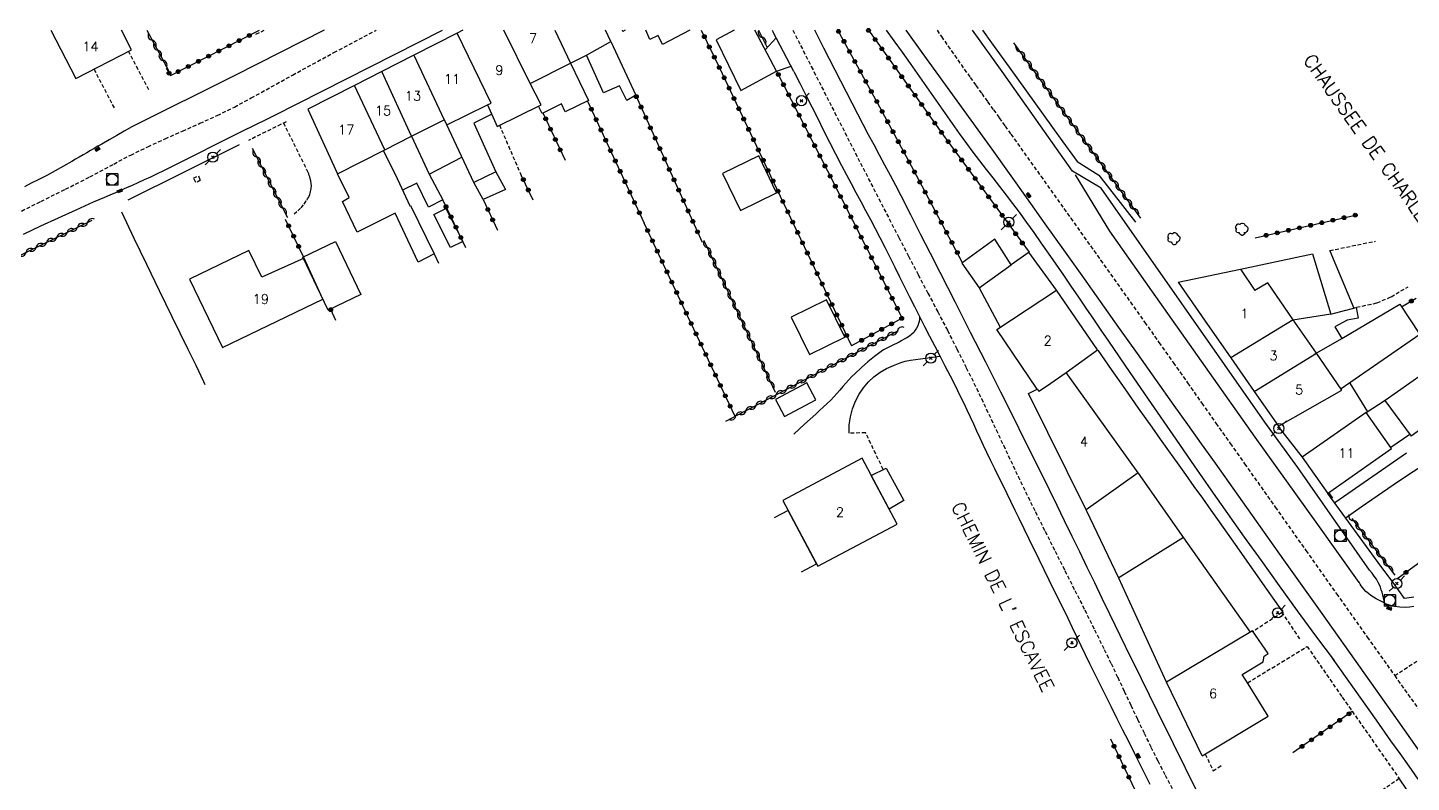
# Model space of a CAD drawing. Header units: millimetres. Extents: x 147000 to 148000, y 141000 to 142001.
# Drawn here: x 147255.3 to 147437.1, y 141901.1 to 142000.3 of the extents above; entities that cross this region are included whole.
import ezdxf
from ezdxf.enums import TextEntityAlignment as Align

# ---------------------------------------------------------------- set-up
doc = ezdxf.new("R2010")
doc.units = ezdxf.units.MM
doc.linetypes.add('DASHED', pattern=[0.75, 0.5, -0.25])
doc.layers.get('0').update_dxf_attribs({"linetype": 'CONTINUOUS'})
for name, color, linetype in [('W0001', 6, 'DASHED'), ('W0004', 5, 'CONTINUOUS'), ('W0008', 7, 'CONTINUOUS'), ('W0014', 7, 'CONTINUOUS'), ('W0017', 7, 'CONTINUOUS'), ('W0051', 7, 'CONTINUOUS'), ('W0101', 7, 'CONTINUOUS'), ('W0104', 1, 'CONTINUOUS'), ('W0112', 1, 'DASHED'), ('W0300', 7, 'CONTINUOUS'), ('W0310', 3, 'CONTINUOUS'), ('W0322', 7, 'CONTINUOUS'), ('W0323', 7, 'CONTINUOUS'), ('W0401', 7, 'CONTINUOUS'), ('W0420', 7, 'CONTINUOUS'), ('W0473', 7, 'CONTINUOUS'), ('W0989', 7, 'CONTINUOUS'), ('W0991', 7, 'CONTINUOUS'), ('W1102', 7, 'CONTINUOUS')]:
    doc.layers.add(name, color=color, linetype=linetype)
doc.styles.get("Standard").update_dxf_attribs({"font": 'romans.shx', "width": 0.85})

# ---------------------------------------------------------------- blocks, each defined once
blk = doc.blocks.new('T473')
for p, q in [((-0.166667, 0.166667), (0.166667, -0.166667)), ((-0.166667, -0.166667), (0.166667, 0.166667)), ((0.500001, 0.500001), (1.000002, 1.000002)), ((-1.000002, -1.000002), (-0.500001, -0.500001))]:
    blk.add_line(p, q)
blk.add_ellipse((0, 0), major_axis=(0.471405, 0.471405), ratio=1, start_param=5.4977871438, end_param=11.780972451)
blk = doc.blocks.new('T401')
for p, q in [((-0.3, 0.3), (0, 0.3)), ((-0.3, -0.25), (-0.3, 0.3)), ((-0.3, 0.15), (0, 0.15)), ((-0.3, 0), (0, 0)), ((0, 0.3), (0, -0.25)), ((-0.3, -0.15), (0, -0.15)), ((-0.3, -0.25), (-0.3, -0.3)), ((-0.3, -0.3), (0, -0.3)), ((0, -0.3), (0, -0.25))]:
    blk.add_line(p, q)
blk = doc.blocks.new('T300')
for p, q in [((-0.8, 0.51), (-0.86, 0.34)), ((-0.86, 0.34), (-0.86, 0.17)), ((-0.86, 0.17), (-0.74, 0.06)), ((-0.69, 0.63), (-0.8, 0.51)), ((-0.8, -0.06), (-0.74, 0.06)), ((-0.74, 0.06), (-0.69, 0.11)), ((-0.57, 0.69), (-0.69, 0.63)), ((-0.46, 0.69), (-0.57, 0.69)), ((-0.29, 0.63), (-0.46, 0.69)), ((-0.29, 0.63), (-0.17, 0.74)), ((-0.23, 0.57), (-0.29, 0.63)), ((-0.17, 0.74), (-0.06, 0.8)), ((-0.06, 0.8), (0.06, 0.8)), ((0.06, 0.8), (0.23, 0.74)), ((0.23, 0.74), (0.34, 0.63)), ((0.34, 0.63), (0.4, 0.51)), ((0.46, 0.46), (0.34, 0.46)), ((0.4, 0.51), (0.4, 0.46)), ((0.57, 0.4), (0.46, 0.46)), ((0.57, 0.4), (0.69, 0.29)), ((0.69, 0.29), (0.74, 0.17)), ((0.74, 0.06), (0.69, -0.17)), ((0.74, 0.17), (0.74, 0.06)), ((-0.8, -0.17), (-0.8, -0.06)), ((-0.8, -0.23), (-0.8, -0.17)), ((-0.74, -0.34), (-0.8, -0.23)), ((-0.69, -0.4), (-0.74, -0.34)), ((-0.51, -0.46), (-0.69, -0.4)), ((-0.4, -0.46), (-0.51, -0.46)), ((-0.4, -0.46), (-0.34, -0.46)), ((-0.34, -0.46), (-0.34, -0.4)), ((-0.34, -0.51), (-0.34, -0.46)), ((-0.29, -0.63), (-0.34, -0.51)), ((-0.17, -0.74), (-0.29, -0.63)), ((-0.06, -0.8), (-0.17, -0.74)), ((0.06, -0.8), (-0.06, -0.8)), ((0.17, -0.74), (0.06, -0.8)), ((0.23, -0.69), (0.17, -0.74)), ((0.29, -0.46), (0.23, -0.46)), ((0.29, -0.63), (0.23, -0.69)), ((0.46, -0.4), (0.29, -0.46)), ((0.34, -0.51), (0.29, -0.63)), ((0.34, -0.51), (0.34, -0.46)), ((0.57, -0.34), (0.46, -0.4)), ((0.63, -0.29), (0.57, -0.34)), ((0.69, -0.17), (0.63, -0.29))]:
    blk.add_line(p, q)
blk = doc.blocks.new('T420')
for p, q in [((0.75, 0.75), (-0.75, 0.75)), ((-0.75, 0.75), (-0.75, -0.75)), ((0.75, 0.75), (0.75, -0.75)), ((0.75, -0.75), (-0.75, -0.75))]:
    blk.add_line(p, q)
blk.add_ellipse((0, 0), major_axis=(-0.53, 0.53), ratio=1, start_param=3.926991, end_param=10.210176)
blk = doc.blocks.new('t310o')
at = {"color": 0, "linetype": 'Continuous'}
for centre, start, end in [((-0.5, 0.38), 216.8699, 323.1304), ((0.5, -0.37), 36.8699, 143.1303)]:
    blk.add_arc(centre, 0.625, start, end, dxfattribs=at)
blk = doc.blocks.new('t323o')
at = {"color": 0, "linetype": 'Continuous'}
for radius in [0.25, 0.15]:
    blk.add_circle((0, 0), radius, dxfattribs=at)
blk = doc.blocks.new('t322o')
at = {"color": 0, "linetype": 'Continuous'}
for radius in [0.25, 0.15]:
    blk.add_circle((0, 0), radius, dxfattribs=at)

msp = doc.modelspace()

# ---------------------------------------------------------------- linework, layer by layer
at = {"layer": 'W0001'}
for points in [[(147253.8, 141975.91), (147257.01, 141977.51), (147260.23, 141979.1), (147263.44, 141980.72), (147266.6, 141982.42), (147268.81, 141983.6), (147271.06, 141984.7), (147273.34, 141985.74), (147275.62, 141986.75), (147277.91, 141987.77), (147280.19, 141988.81), (147282.44, 141989.91), (147284.64, 141991.1), (147290.07, 141994.11), (147295.52, 141997.07), (147301.01, 141999.97), (147301.06, 142000)], [(147355.82, 142000), (147358.24, 141995.23), (147361.64, 141988.55), (147365.05, 141981.87), (147368.48, 141975.2), (147369.74, 141972.76), (147371.01, 141970.32), (147372.29, 141967.88), (147373.57, 141965.44), (147374.85, 141963), (147376.12, 141960.56), (147377.37, 141958.11), (147378.61, 141955.65), (147379.61, 141953.62), (147380.59, 141951.58), (147381.56, 141949.54), (147382.52, 141947.5), (147383.48, 141945.45), (147384.45, 141943.41), (147385.42, 141941.36), (147386.4, 141939.33), (147387.68, 141936.73), (147388.97, 141934.14), (147390.27, 141931.55), (147391.57, 141928.97), (147392.87, 141926.38), (147394.17, 141923.8), (147395.46, 141921.2), (147396.74, 141918.61), (147397.63, 141916.78), (147398.5, 141914.95), (147399.37, 141913.11), (147400.23, 141911.27), (147401.1, 141909.44), (147401.98, 141907.6), (147402.87, 141905.78), (147403.77, 141903.96), (147404.73, 141902.1), (147405.7, 141900.24)], [(147374.76, 142000), (147375.34, 141999.17), (147378.35, 141994.87), (147379.12, 141993.81), (147379.88, 141992.74), (147380.64, 141991.67), (147381.41, 141990.61), (147382.18, 141989.54), (147382.94, 141988.48), (147383.7, 141987.41), (147384.46, 141986.34), (147388.4, 141980.83), (147392.33, 141975.31), (147396.26, 141969.79), (147400.18, 141964.27), (147402.06, 141961.61), (147403.93, 141958.96), (147405.81, 141956.31), (147407.68, 141953.65), (147409.55, 141950.99), (147411.42, 141948.34), (147413.29, 141945.68), (147415.17, 141943.03), (147419.2, 141937.33), (147423.23, 141931.63), (147427.26, 141925.93), (147431.3, 141920.24), (147434.9, 141915.17)], [(147434.9, 141915.17), (147437.99, 141917.2)], [(147434.9, 141915.17), (147444.18, 141902.12)]]:
    msp.add_lwpolyline(points, dxfattribs=at)
at = {"layer": 'W0004'}
for points in [[(147430.25, 141927.43), (147424.79, 141935.02), (147416.57, 141946.52), (147402.98, 141965.75), (147397.47, 141973.61), (147392.96, 141980.98)], [(147433.52, 141924.75), (147433.16, 141924.91), (147432.8, 141925.08), (147432.46, 141925.27), (147432.12, 141925.48), (147431.78, 141925.72), (147431.44, 141925.96), (147431.12, 141926.23), (147430.83, 141926.53), (147430.65, 141926.74), (147430.5, 141926.96), (147430.36, 141927.2), (147430.24, 141927.45)]]:
    msp.add_lwpolyline(points, dxfattribs=at)
at = {"layer": 'W0008'}
for points in [[(147353.12, 142000), (147353.23, 141999.77)], [(147355.94, 141994.58), (147353.23, 141999.77)], [(147409, 141899.83), (147407.42, 141903.02), (147405.84, 141906.2), (147403.74, 141910.47), (147401.64, 141914.73), (147399.55, 141919), (147397.46, 141923.27), (147396.47, 141925.31), (147395.48, 141927.35), (147394.49, 141929.39), (147393.51, 141931.43), (147392.52, 141933.47), (147391.53, 141935.51), (147390.54, 141937.55), (147389.54, 141939.59), (147387.95, 141942.8), (147386.36, 141946.01), (147384.76, 141949.22), (147383.16, 141952.42), (147381.17, 141956.36), (147379.17, 141960.29), (147377.17, 141964.22), (147375.16, 141968.16), (147373.89, 141970.68), (147372.61, 141973.2), (147371.34, 141975.72), (147370.04, 141978.23), (147369.34, 141979.58), (147368.63, 141980.92), (147367.92, 141982.26), (147367.2, 141983.6), (147366.49, 141984.93), (147365.77, 141986.27), (147365.06, 141987.61), (147364.36, 141988.96), (147363.61, 141990.41), (147362.86, 141991.86), (147362.11, 141993.31), (147361.37, 141994.76), (147360.63, 141996.22), (147359.89, 141997.67), (147359.15, 141999.12), (147358.7, 142000)], [(147282.6, 141994.12), (147268.98, 141987.3), (147267.97, 141986.76), (147266.98, 141986.19), (147265.99, 141985.61), (147265.01, 141985.03), (147264.51, 141984.75), (147264.02, 141984.46), (147263.53, 141984.18), (147263.04, 141983.89), (147262.55, 141983.61), (147262.06, 141983.32), (147261.57, 141983.04), (147261.08, 141982.76), (147259.98, 141982.14), (147258.88, 141981.53), (147257.77, 141980.93), (147256.66, 141980.35), (147255.75, 141979.89), (147254.84, 141979.44)], [(147355.94, 141994.58), (147356.73, 141993.04), (147357.51, 141991.49), (147358.3, 141989.94), (147359.08, 141988.39), (147359.86, 141986.84), (147360.64, 141985.3), (147361.43, 141983.75), (147362.23, 141982.21), (147362.85, 141981.02), (147363.47, 141979.84), (147364.1, 141978.67), (147364.74, 141977.49), (147365.37, 141976.31), (147366, 141975.13), (147366.62, 141973.95), (147367.24, 141972.76), (147367.9, 141971.47), (147368.56, 141970.18), (147369.21, 141968.88), (147369.85, 141967.58), (147370.5, 141966.28), (147371.15, 141964.98), (147371.8, 141963.68), (147372.45, 141962.38), (147373.11, 141961.08), (147373.78, 141959.78), (147374.46, 141958.49), (147375.13, 141957.19), (147375.81, 141955.89), (147376.47, 141954.59), (147377.13, 141953.29), (147377.78, 141951.98), (147378.23, 141951.06), (147378.67, 141950.13), (147379.11, 141949.2), (147379.54, 141948.27), (147379.97, 141947.34), (147380.4, 141946.41), (147380.83, 141945.48), (147381.27, 141944.56), (147381.8, 141943.47), (147382.33, 141942.38), (147382.86, 141941.29), (147383.39, 141940.2), (147383.93, 141939.11), (147384.46, 141938.03), (147385, 141936.94), (147385.53, 141935.85), (147386.84, 141933.16), (147388.16, 141930.47), (147389.47, 141927.78), (147390.78, 141925.09), (147391.36, 141923.9), (147391.93, 141922.71), (147392.51, 141921.52), (147393.08, 141920.33), (147393.66, 141919.13), (147394.23, 141917.94), (147394.81, 141916.75), (147395.39, 141915.56), (147396.14, 141914.06), (147396.89, 141912.55), (147397.64, 141911.05), (147398.39, 141909.54), (147399.15, 141908.04), (147399.91, 141906.54), (147400.66, 141905.03), (147401.41, 141903.53), (147402.06, 141902.22), (147402.71, 141900.9)], [(147284.22, 141987.09), (147287.66, 141988.78)], [(147284.22, 141987.08), (147273.11, 141981.53), (147272.27, 141981.12), (147271.43, 141980.71), (147270.58, 141980.32), (147269.73, 141979.93), (147269.01, 141979.6), (147268.28, 141979.28), (147267.55, 141978.97), (147266.82, 141978.65), (147266.09, 141978.34), (147265.36, 141978.03), (147264.63, 141977.71), (147263.9, 141977.39), (147261.58, 141976.35), (147259.27, 141975.31), (147256.96, 141974.25), (147254.66, 141973.15)]]:
    msp.add_lwpolyline(points, dxfattribs=at)
at = {"layer": 'W0014'}
for points in [[(147294.22, 142000), (147282.6, 141994.12)], [(147287.66, 141988.78), (147309.76, 142000)], [(147431.61, 141929.04), (147422.17, 141942.54), (147417.83, 141948.47), (147396.35, 141979.25), (147392.58, 141981.48), (147383.31, 141994.58), (147379.43, 142000)], [(147380.75, 142000), (147381.93, 141998.37), (147384.25, 141995.15), (147386.49, 141992.05), (147388.72, 141988.95), (147390.96, 141985.84), (147393.19, 141982.74)], [(147393.18, 141982.73), (147396.02, 141980.94), (147400.84, 141974.77)], [(147395.89, 141957.97), (147397.66, 141955.43), (147399.43, 141952.89), (147401.21, 141950.35), (147402.99, 141947.82), (147404.09, 141946.26), (147405.2, 141944.71), (147406.31, 141943.15), (147407.41, 141941.6), (147408.52, 141940.05), (147409.63, 141938.49), (147410.74, 141936.94), (147411.84, 141935.38), (147413.92, 141932.43), (147416, 141929.48), (147418.07, 141926.53), (147420.14, 141923.57)], [(147436.19, 141925.32), (147434.7, 141927.43), (147433.1, 141929.58), (147426.1, 141939.09)], [(147433.58, 141924.65), (147433.52, 141925.02), (147433.44, 141925.39), (147433.35, 141925.76), (147433.25, 141926.13), (147433.14, 141926.45), (147433.02, 141926.78), (147432.89, 141927.1), (147432.74, 141927.4), (147432.49, 141927.84), (147432.21, 141928.26), (147431.92, 141928.66), (147431.6, 141929.05)], [(147437.4, 141924.27), (147436.84, 141924.17), (147436.26, 141924.13), (147435.58, 141924.16), (147434.89, 141924.25), (147434.23, 141924.42), (147433.58, 141924.65)], [(147437.43, 141925.49), (147436.19, 141925.32)], [(147435.5, 141901.62), (147439.45, 141895.8)]]:
    msp.add_lwpolyline(points, dxfattribs=at)
at = {"layer": 'W0017'}
for points in [[(147352.18, 141997.45), (147353.64, 141999)], [(147353.69, 141994.63), (147355.58, 141995.27)], [(147426.36, 141971.03), (147429.53, 141963.49)], [(147372.47, 141962.31), (147372.45, 141962.02), (147372.41, 141961.73), (147372.33, 141961.44), (147372.23, 141961.17), (147372.08, 141960.86), (147371.91, 141960.56), (147371.7, 141960.29), (147371.46, 141960.04), (147371.15, 141959.79), (147370.81, 141959.58), (147370.46, 141959.39), (147370.12, 141959.21), (147369.79, 141959.02), (147369.45, 141958.85), (147369.11, 141958.68), (147368.76, 141958.52), (147368.42, 141958.35), (147368.08, 141958.17), (147367.75, 141957.98), (147367.43, 141957.77), (147366.53, 141957.12), (147365.66, 141956.41), (147364.83, 141955.66), (147364.02, 141954.9), (147363.59, 141954.48), (147363.18, 141954.05), (147362.79, 141953.61), (147362.39, 141953.16), (147362, 141952.71), (147361.61, 141952.27), (147361.21, 141951.83), (147360.8, 141951.4), (147360.31, 141950.93), (147359.82, 141950.47), (147359.31, 141950.02), (147358.82, 141949.56), (147358.1, 141948.89), (147357.37, 141948.22), (147356.65, 141947.56), (147355.93, 141946.89)], [(147363.2, 141947.04), (147363.23, 141948.13), (147363.38, 141949.2), (147363.65, 141950.25), (147364.04, 141951.26), (147364.51, 141952.16), (147365.08, 141953), (147365.74, 141953.77), (147366.48, 141954.46), (147367.28, 141955.05), (147368.13, 141955.54), (147369.03, 141955.94), (147369.94, 141956.29), (147370.59, 141956.49), (147371.26, 141956.62), (147371.93, 141956.72), (147372.6, 141956.83), (147373.23, 141956.92), (147373.87, 141957.01), (147374.51, 141957.09), (147375.14, 141957.15)], [(147427.04, 141937.92), (147436.44, 141944.44)], [(147428.4, 141935.86), (147430.49, 141937.35), (147432.59, 141938.82), (147434.71, 141940.26), (147436.85, 141941.68), (147438.43, 141942.7), (147440.02, 141943.71), (147441.62, 141944.71), (147443.23, 141945.68)]]:
    msp.add_lwpolyline(points, dxfattribs=at)
at = {"layer": 'W0051'}
for points in [[(147426.98, 141917.15), (147424.56, 141920.42), (147422.15, 141923.7), (147419.76, 141926.99), (147417.38, 141930.29), (147415.17, 141933.39), (147412.97, 141936.49), (147410.79, 141939.61), (147408.61, 141942.73), (147405.78, 141946.82), (147402.96, 141950.92), (147400.15, 141955.03), (147397.34, 141959.13), (147396.35, 141960.58), (147395.36, 141962.03), (147394.37, 141963.48), (147393.39, 141964.93), (147392.4, 141966.38), (147391.41, 141967.82), (147390.41, 141969.27), (147389.41, 141970.7), (147388.46, 141972.05), (147387.51, 141973.4), (147386.55, 141974.74), (147385.58, 141976.07), (147384.73, 141977.21), (147383.87, 141978.34), (147383, 141979.47), (147382.12, 141980.59), (147381.25, 141981.71), (147380.38, 141982.84), (147379.53, 141983.97), (147378.68, 141985.11), (147377.73, 141986.42), (147376.8, 141987.73), (147375.87, 141989.05), (147374.96, 141990.37), (147374.04, 141991.7), (147373.12, 141993.02), (147372.2, 141994.34), (147371.27, 141995.65), (147370.21, 141997.13), (147369.14, 141998.61), (147368.12, 142000)], [(147370.67, 142000), (147372.77, 141997.1), (147377.37, 141990.73), (147381.95, 141984.36), (147386.52, 141977.97), (147388.95, 141974.57), (147391.38, 141971.16), (147393.8, 141967.75), (147396.22, 141964.34), (147398.63, 141960.93), (147401.05, 141957.51), (147403.47, 141954.1), (147405.89, 141950.69), (147407.69, 141948.16), (147409.49, 141945.62), (147411.3, 141943.09), (147413.1, 141940.55), (147414.9, 141938.02), (147416.7, 141935.48), (147418.5, 141932.95), (147420.3, 141930.41), (147425.31, 141923.35), (147430.31, 141916.28), (147435.31, 141909.21), (147440.3, 141902.13)], [(147437.99, 141901.58), (147436.8, 141903.26), (147435.6, 141904.94), (147434.41, 141906.62), (147432.49, 141909.33), (147430.58, 141912.03), (147428.66, 141914.74), (147426.75, 141917.45)]]:
    msp.add_lwpolyline(points, dxfattribs=at)
at = {"layer": 'W0101'}
for points in [[(147258.32, 142000), (147261.58, 141993.68), (147268.92, 141997.44), (147267.59, 142000)], [(147311.69, 141999.62), (147306.01, 141996.71)], [(147312.46, 142000), (147311.69, 141999.62)], [(147326.59, 141995.67), (147328.7, 141996.74), (147331.92, 141998.52), (147331.19, 142000)], [(147306.01, 141996.71), (147301.81, 141994.57)], [(147321.32, 141993.01), (147326.59, 141995.67)], [(147301.81, 141994.57), (147298.21, 141992.73)], [(147298.21, 141992.73), (147292.1, 141989.61)], [(147315.7, 141990.18), (147316.98, 141987.36), (147322.74, 141990.18), (147321.32, 141993.01)], [(147292.1, 141989.61), (147295.99, 141981.14), (147302.2, 141984.28)], [(147310.02, 141988.23), (147310.33, 141987.57), (147315.7, 141990.18)], [(147305.72, 141986.06), (147310.02, 141988.23)], [(147302.2, 141984.28), (147305.72, 141986.06)], [(147406.47, 141966.91), (147414.65, 141968.61), (147416.54, 141965.8)], [(147406.47, 141966.91), (147409.93, 141961.89), (147413.38, 141956.94)], [(147421.58, 141961.95), (147418.24, 141966.79), (147416.54, 141965.79)], [(147387.92, 141952.82), (147382.61, 141960.66), (147390.46, 141965.83)], [(147395.85, 141958), (147390.46, 141965.83)], [(147424.61, 141957.56), (147421.58, 141961.95)], [(147391.71, 141955.01), (147395.86, 141958)], [(147413.38, 141956.94), (147416.44, 141952.54)], [(147419.63, 141947.95), (147427.97, 141952.68), (147424.61, 141957.56)], [(147401.19, 141941.85), (147391.71, 141955.01)], [(147394.4, 141936.86), (147386.8, 141952.26), (147387.92, 141952.82)], [(147416.44, 141952.54), (147419.63, 141947.95)], [(147426.09, 141939.09), (147434.49, 141945.01), (147431.17, 141949.74), (147422.75, 141943.9)], [(147422.75, 141943.9), (147426.1, 141939.09)], [(147401.19, 141941.85), (147394.34, 141936.97)], [(147409.59, 141904.61), (147418.27, 141909.86), (147415.64, 141914.1), (147414.84, 141915.31), (147417.6, 141916.99), (147417.73, 141917.71), (147418.27, 141918.07), (147416.21, 141921.04), (147404.93, 141914.33)], [(147409.59, 141904.61), (147404.93, 141914.33), (147404.92, 141914.33)]]:
    msp.add_lwpolyline(points, dxfattribs=at)
for points in [[(147291.6, 141970.06), (147286.04, 141967.55), (147284.33, 141971.06), (147276.52, 141967.3), (147280.86, 141958.29), (147294.05, 141964.64)], [(147364.93, 141943.75), (147354.5, 141938.18), (147359.1, 141929.55), (147369.52, 141935.06)]]:
    msp.add_lwpolyline(points, close=True, dxfattribs=at)
at = {"layer": 'W0104'}
for points in [[(147333.78, 142000), (147333.48, 141999.86), (147333.42, 142000)], [(147342.3, 142000), (147338.71, 141998.15), (147338.1, 141999.31), (147337.04, 141998.78), (147336.51, 142000)], [(147348.09, 142000), (147345.72, 141998.76)], [(147345.72, 141998.76), (147348.97, 141992.09), (147353.67, 141994.64), (147350.82, 142000)], [(147331.92, 141998.52), (147335.18, 141991.46), (147334, 141990.79), (147333.02, 141992.68), (147330.94, 141991.76), (147328.7, 141996.74)], [(147326.58, 141995.67), (147326.59, 141995.68), (147328.97, 141990.77), (147325.91, 141989.26), (147325.41, 141990.35), (147322.88, 141989.05), (147322.39, 141990.01)], [(147316.26, 141988.96), (147313.89, 141987.8), (147316.81, 141981.4), (147313.88, 141980.01), (147310.33, 141987.57)], [(147305.72, 141986.06), (147308.04, 141981.1), (147312.33, 141983.32)], [(147301.99, 141984.18), (147303.56, 141981.08), (147305.5, 141976.92), (147305.56, 141976.96), (147308.69, 141970.62), (147306.58, 141969.54), (147303.57, 141975.95), (147298.58, 141973.45), (147296.62, 141977.49), (147297.52, 141978), (147295.99, 141981.14)], [(147308.04, 141981.1), (147309.81, 141977.71), (147307.92, 141976.76), (147306.42, 141979.92)], [(147316.81, 141981.4), (147318.06, 141979.08), (147315.11, 141977.76), (147313.88, 141980.01)], [(147306.42, 141979.92), (147304.53, 141979)], [(147386.86, 141970.83), (147384.5, 141969.19), (147382.35, 141972.53), (147378.01, 141969.37), (147380.28, 141966.13), (147383.07, 141960.96)], [(147390.46, 141965.83), (147390.46, 141965.84), (147386.84, 141970.83)], [(147414.65, 141968.61), (147424.09, 141970.62), (147426.49, 141962.68), (147428.5, 141963.22), (147428.51, 141963.22), (147429.86, 141963.58), (147430.1, 141962.15), (147428.66, 141961.9), (147427.02, 141961.03), (147427.97, 141959.48), (147435.56, 141964), (147438.21, 141959.99), (147427.86, 141952.85)], [(147380.28, 141966.13), (147384.5, 141969.19)], [(147426.49, 141962.68), (147421.52, 141961.91)], [(147424.35, 141957.41), (147427.97, 141959.48)], [(147431.17, 141949.74), (147433.66, 141951.36), (147440.14, 141955.95), (147442.12, 141957.34), (147445.39, 141952.83), (147443.22, 141951.52), (147443.22, 141951.5), (147443.44, 141951.3), (147437.05, 141946.65)], [(147428.99, 141953.61), (147431.34, 141949.86)], [(147433.62, 141951.34), (147437.05, 141946.65)], [(147419.61, 141947.93), (147422.75, 141943.9)], [(147436.88, 141946.88), (147434.4, 141945.14)], [(147415.94, 141920.88), (147407.2, 141933.28), (147401.24, 141941.78), (147401.19, 141941.85)], [(147355.2, 141936.87), (147353.38, 141935.91)], [(147356.95, 141928.83), (147358.93, 141929.86), (147355.2, 141936.87)], [(147404.92, 141914.33), (147398.67, 141927.99), (147394.4, 141936.86)], [(147398.64, 141928.06), (147407.14, 141933.37)]]:
    msp.add_lwpolyline(points, dxfattribs=at)
for points in [[(147351.33, 141983.49), (147346.58, 141981.19), (147348.94, 141976.33), (147353.69, 141978.63)], [(147310.23, 141976.59), (147312.44, 141972.23), (147310.85, 141971.43), (147308.64, 141975.79)], [(147295.7, 141972.25), (147299.06, 141965.26), (147294.77, 141963.2), (147291.41, 141970.19)], [(147360.26, 141964.57), (147355.6, 141962.29), (147358, 141957.38), (147362.66, 141959.66)], [(147357.66, 141953.66), (147353.55, 141951.48), (147354.74, 141949.24), (147358.85, 141951.43)], [(147366.13, 141941.49), (147368.06, 141942.46), (147370.38, 141938.19), (147368.46, 141937.07)]]:
    msp.add_lwpolyline(points, close=True, dxfattribs=at)
at = {"layer": 'W0112'}
for points in [[(147285.27, 141999.49), (147286.33, 142000)], [(147271.19, 141992.16), (147268.54, 141997.24)], [(147263.98, 141994.91), (147266.64, 141989.77)], [(147289.24, 141987.97), (147284.27, 141985.51)], [(147292.14, 141981.3), (147288.95, 141987.73)], [(147320.17, 141980.86), (147317.3, 141987.51)], [(147290.27, 141975.88), (147290.75, 141976.26), (147291.2, 141976.68), (147291.6, 141977.15), (147291.95, 141977.65), (147292.06, 141977.83), (147292.16, 141978.01), (147292.25, 141978.2), (147292.33, 141978.4), (147292.4, 141978.59), (147292.45, 141978.79), (147292.5, 141979), (147292.53, 141979.21), (147292.55, 141979.54), (147292.51, 141979.87), (147292.46, 141980.2), (147292.39, 141980.52), (147292.34, 141980.72), (147292.28, 141980.91), (147292.22, 141981.11), (147292.14, 141981.3)], [(147426.35, 141971.04), (147432.39, 141972.29)], [(147429.88, 141963.59), (147432.56, 141964.16), (147434.43, 141964.98), (147436.66, 141966.28)], [(147367.68, 141942.27), (147365.39, 141947.09), (147363.19, 141947.04)], [(147420.11, 141923.46), (147416.27, 141920.96)], [(147422.45, 141920.01), (147420.12, 141923.46)], [(147415.56, 141914.22), (147423.39, 141919), (147428.02, 141912.33), (147435.5, 141901.64), (147431.52, 141898.9)], [(147410.01, 141904.87), (147411.05, 141902.64), (147412.12, 141903.37)]]:
    msp.add_lwpolyline(points, dxfattribs=at)
msp.add_lwpolyline([(147277.07, 141980.54), (147277.7, 141980.85), (147277.97, 141980.28), (147277.38, 141979.97)], close=True, dxfattribs=at)
at = {"layer": 'W0300'}
for points in [[(147283.07, 141984.94), (147268.45, 141977.65)], [(147267.58, 141976.14), (147269.24, 141972.69), (147270.9, 141969.25), (147272.57, 141965.8), (147274.23, 141962.36), (147275.27, 141960.22), (147276.31, 141958.09), (147277.35, 141955.96), (147278.39, 141953.82), (147278.56, 141953.46)]]:
    msp.add_lwpolyline(points, dxfattribs=at)
at = {"layer": 'W0310'}
for points in [[(147270.91, 142000), (147273.77, 141994.73)], [(147351.3, 142000), (147352.46, 141997.74)], [(147401.54, 141975.32), (147394.1, 141985.54), (147384.86, 141998.37)], [(147289.45, 141975.33), (147284.8, 141984.44)], [(147216.87, 141953.4), (147230.77, 141958.9), (147244.83, 141965.78), (147253.6, 141970.11), (147263.76, 141975.04)], [(147344.17, 141972.27), (147353.5, 141952.43)], [(147347, 141948.6), (147369.72, 141960.55)], [(147429.27, 141935.81), (147434.93, 141928.38)]]:
    msp.add_lwpolyline(points, dxfattribs=at)
at = {"layer": 'W0322'}
for points in [[(147378.13, 141969.45), (147372.36, 141980.32), (147367.26, 141989.88), (147361.74, 142000)], [(147353.69, 141994.62), (147360.36, 141981.53), (147370.19, 141962.17), (147363.54, 141958.53)]]:
    msp.add_lwpolyline(points, dxfattribs=at)
at = {"layer": 'W0323'}
for points in [[(147273.49, 141995.01), (147274.03, 141994.05), (147285.74, 142000)], [(147343.78, 142000), (147346.13, 141995.16), (147353.29, 141980.05), (147363.54, 141958.53)], [(147365.74, 142000), (147366.76, 141998.62), (147375.62, 141986.19), (147386.86, 141970.83)], [(147335.17, 141991.44), (147343.91, 141972.15)], [(147328.84, 141990.7), (147336.28, 141974.65)], [(147322.97, 141989.13), (147325.89, 141982.92)], [(147321.7, 141977.66), (147320.17, 141980.86)], [(147312.86, 141971.41), (147309.81, 141977.71)], [(147315.11, 141977.76), (147317.01, 141973.73)], [(147291.53, 141970.24), (147289.16, 141975.13)], [(147416.55, 141972.72), (147421.77, 141973.9), (147429.94, 141975.74)], [(147348.22, 141949.24), (147342.02, 141962.38), (147336.28, 141974.65)], [(147308.68, 141970.6), (147309.25, 141969.4)], [(147435.79, 141963.66), (147437.73, 141964.77)], [(147295.06, 141963.34), (147295.73, 141961.91)], [(147481.04, 141959.9), (147469.49, 141952.25), (147457.54, 141944.08), (147446.23, 141935.91), (147435.18, 141927.86)], [(147426.26, 141939.21), (147426.72, 141938.51)], [(147429.33, 141910.45), (147421.5, 141905.02)], [(147403.21, 141895.06), (147397.58, 141906.81)]]:
    msp.add_lwpolyline(points, dxfattribs=at)
at = {"layer": 'W1102'}
for points in [[(147315.7, 141990.18), (147316.16, 141990.4), (147311.69, 141999.62)], [(147321.32, 141993.01), (147317.82, 142000)], [(147324.53, 142000), (147326.58, 141995.67)], [(147306.01, 141996.71), (147310.02, 141988.23)], [(147305.72, 141986.06), (147301.81, 141994.57)], [(147302.2, 141984.28), (147298.21, 141992.73)], [(147421.58, 141961.95), (147413.38, 141956.94)], [(147416.44, 141952.54), (147424.61, 141957.56)], [(147387.92, 141952.82), (147388.13, 141952.57), (147389.14, 141953.2), (147391.71, 141955.01)]]:
    msp.add_lwpolyline(points, dxfattribs=at)

# ---------------------------------------------------------------- block references
at = {"layer": 'W0300'}
for p in [(147405.94, 141972.6), (147414.86, 141973.84)]:
    msp.add_blockref('T300', p, dxfattribs=at)
at = {"layer": 'W0310'}
for p, rotation in [((147271.62, 141998.69), 298.5653987779141), ((147351.78, 141999.07), 297.1942656809219), ((147272.34, 141997.37), 298.5653987779141), ((147273.05, 141996.05), 298.5653987779141), ((147385.71, 141997.2), 125.7604732330003), ((147386.59, 141995.98), 125.7604732330003), ((147387.46, 141994.76), 125.7604732330003), ((147388.34, 141993.54), 125.7604732330003), ((147389.22, 141992.33), 125.7604732330003), ((147390.09, 141991.11), 125.7604732330003), ((147390.97, 141989.89), 125.7604732330003), ((147391.84, 141988.68), 125.7604732330003), ((147392.72, 141987.46), 125.7604732330003), ((147393.6, 141986.24), 125.7604732330003), ((147394.48, 141985.03), 126.0263731446072), ((147285.36, 141983.35), 117.051127818502), ((147395.36, 141983.81), 126.0263731446072), ((147286.04, 141982.01), 117.051127818502), ((147396.24, 141982.6), 126.0263731446072), ((147397.12, 141981.39), 126.0263731446072), ((147286.72, 141980.68), 117.051127818502), ((147398.01, 141980.17), 126.0263731446072), ((147287.4, 141979.34), 117.051127818502), ((147288.09, 141978), 117.051127818502), ((147398.89, 141978.96), 126.0263731446072), ((147399.77, 141977.75), 126.0263731446072), ((147288.77, 141976.67), 117.051127818502), ((147400.65, 141976.53), 126.0263731446072), ((147263.15, 141974.74), 25.88863783922012), ((147259.1, 141972.78), 25.88863783922012), ((147260.45, 141973.43), 25.88863783922012), ((147261.8, 141974.09), 25.88863783922012), ((147255.06, 141970.81), 25.88863783922012), ((147256.41, 141971.47), 25.88863783922012), ((147257.75, 141972.12), 25.88863783922012), ((147344.57, 141971.44), 295.1774747797708), ((147345.21, 141970.08), 295.1774747797708), ((147345.84, 141968.72), 295.1774747797708), ((147346.48, 141967.37), 295.1774747797708), ((147347.12, 141966.01), 295.1774747797708), ((147347.76, 141964.65), 295.1774747797708), ((147348.4, 141963.29), 295.1774747797708), ((147349.03, 141961.94), 295.1774747797708), ((147349.67, 141960.58), 295.1774747797708), ((147368.24, 141959.77), 27.73696356425853), ((147369.57, 141960.47), 27.73696356425853), ((147350.31, 141959.22), 295.1774747797708), ((147350.95, 141957.86), 295.1774747797708), ((147365.59, 141958.38), 27.73696356425853), ((147366.91, 141959.08), 27.73696356425853), ((147351.59, 141956.51), 295.1774747797708), ((147361.6, 141956.28), 27.73696356425853), ((147362.93, 141956.98), 27.73696356425853), ((147364.26, 141957.68), 27.73696356425853), ((147352.22, 141955.15), 295.1774747797708), ((147358.95, 141954.89), 27.73696356425853), ((147360.28, 141955.59), 27.73696356425853), ((147352.86, 141953.79), 295.1774747797708), ((147354.97, 141952.79), 27.73696356425853), ((147356.29, 141953.49), 27.73696356425853), ((147357.62, 141954.19), 27.73696356425853), ((147350.98, 141950.7), 27.73696356425853), ((147352.31, 141951.4), 27.73696356425853), ((147353.64, 141952.1), 27.73696356425853), ((147348.33, 141949.3), 27.73696356425853), ((147349.66, 141950), 27.73696356425853), ((147429.48, 141935.54), 307.3294796031951), ((147430.39, 141934.34), 307.3294796031951), ((147431.3, 141933.15), 307.3294796031951), ((147432.21, 141931.96), 307.3294796031951), ((147433.12, 141930.76), 307.3294796031951), ((147434.03, 141929.57), 307.3294796031951)]:
    msp.add_blockref('t310o', p, dxfattribs=dict(at, rotation=rotation))
at = {"layer": 'W0322'}
for p, rotation in [((147361.82, 141999.85), 118.6200758622776), ((147362.54, 141998.54), 118.6200758622776), ((147363.26, 141997.22), 118.6200758622776), ((147363.97, 141995.9), 118.6200758622776), ((147353.91, 141994.19), 296.9957728397559), ((147354.59, 141992.85), 296.9957728397559), ((147364.69, 141994.59), 118.6200758622776), ((147365.41, 141993.27), 118.6200758622776), ((147355.27, 141991.52), 296.9957728397559), ((147366.13, 141991.95), 118.6200758622776), ((147355.95, 141990.18), 296.9957728397559), ((147366.85, 141990.63), 118.6200758622776), ((147367.56, 141989.32), 118.0867822897269), ((147356.64, 141988.84), 296.9957728397559), ((147357.32, 141987.51), 296.9957728397559), ((147368.27, 141987.99), 118.0867822897269), ((147358, 141986.17), 296.9957728397559), ((147368.97, 141986.67), 118.0867822897269), ((147358.68, 141984.84), 296.9957728397559), ((147369.68, 141985.35), 118.0867822897269), ((147370.39, 141984.02), 118.0867822897269), ((147359.36, 141983.5), 296.9957728397559), ((147360.04, 141982.16), 296.9957728397559), ((147371.09, 141982.7), 118.0867822897269), ((147360.72, 141980.83), 296.9096052165891), ((147371.8, 141981.38), 118.0867822897269), ((147361.4, 141979.49), 296.9096052165891), ((147372.5, 141980.05), 117.9568476542026), ((147373.21, 141978.73), 117.9568476542026), ((147362.08, 141978.15), 296.9096052165891), ((147362.76, 141976.81), 296.9096052165891), ((147373.91, 141977.4), 117.9568476542026), ((147363.44, 141975.47), 296.9096052165891), ((147374.61, 141976.08), 117.9568476542026), ((147375.32, 141974.75), 117.9568476542026), ((147364.11, 141974.14), 296.9096052165891), ((147376.02, 141973.43), 117.9568476542026), ((147364.79, 141972.8), 296.9096052165891), ((147365.47, 141971.46), 296.9096052165891), ((147376.72, 141972.1), 117.9568476542026), ((147366.15, 141970.12), 296.9096052165891), ((147377.43, 141970.78), 117.9568476542026), ((147366.83, 141968.79), 296.9096052165891), ((147367.51, 141967.45), 296.9096052165891), ((147368.19, 141966.11), 296.9096052165891), ((147368.87, 141964.77), 296.9096052165891), ((147369.55, 141963.44), 296.9096052165891), ((147370.12, 141962.13), 208.6628968634714), ((147367.49, 141960.69), 208.6628968634714), ((147368.8, 141961.41), 208.6628968634714), ((147364.86, 141959.25), 208.6628968634714), ((147366.17, 141959.97), 208.6628968634714)]:
    msp.add_blockref('t322o', p, dxfattribs=dict(at, rotation=rotation))
at = {"layer": 'W0323'}
for p, rotation in [((147283.07, 141998.64), 26.92815862244303), ((147284.4, 141999.32), 26.92815862244303), ((147344.19, 141999.16), 295.9475816296251), ((147365.75, 141999.99), 306.50054141797), ((147366.64, 141998.79), 306.50054141797), ((147279.05, 141996.6), 26.92815862244303), ((147280.39, 141997.28), 26.92815862244303), ((147281.73, 141997.96), 26.92815862244303), ((147344.84, 141997.81), 295.9475816296251), ((147367.51, 141997.57), 305.4809536361972), ((147276.38, 141995.24), 26.92815862244303), ((147277.72, 141995.92), 26.92815862244303), ((147345.5, 141996.46), 295.9475816296251), ((147346.15, 141995.11), 295.3450349261121), ((147368.38, 141996.35), 305.4809536361972), ((147369.25, 141995.13), 305.4809536361972), ((147273.85, 141994.37), 298.9635942900295), ((147275.04, 141994.57), 26.92815862244303), ((147346.8, 141993.76), 295.3450349261121), ((147370.12, 141993.9), 305.4809536361972), ((147335.25, 141991.28), 294.3727732621174), ((147347.44, 141992.4), 295.3450349261121), ((147348.08, 141991.04), 295.3450349261121), ((147371, 141992.68), 305.4809536361972), ((147371.87, 141991.46), 305.4809536361972), ((147329.34, 141989.62), 294.8755966616686), ((147335.87, 141989.91), 294.3727732621174), ((147348.72, 141989.69), 295.3450349261121), ((147372.74, 141990.24), 305.4809536361972), ((147323.34, 141988.36), 295.1435478517416), ((147329.97, 141988.26), 294.8755966616686), ((147336.49, 141988.54), 294.3727732621174), ((147349.36, 141988.33), 295.3450349261121), ((147373.61, 141989.02), 305.4809536361972), ((147374.48, 141987.8), 305.4809536361972), ((147323.97, 141987), 295.1435478517416), ((147324.61, 141985.64), 295.1435478517416), ((147330.6, 141986.9), 294.8755966616686), ((147337.1, 141987.18), 294.3727732621174), ((147337.72, 141985.81), 294.3727732621174), ((147350.01, 141986.98), 295.3450349261121), ((147350.65, 141985.62), 295.3450349261121), ((147375.35, 141986.58), 305.4809536361972), ((147325.25, 141984.28), 295.1435478517416), ((147331.23, 141985.54), 294.8755966616686), ((147331.86, 141984.18), 294.8755966616686), ((147338.34, 141984.44), 294.3727732621174), ((147351.29, 141984.27), 295.3450349261121), ((147376.23, 141985.36), 306.190066443716), ((147377.12, 141984.15), 306.190066443716), ((147332.5, 141982.82), 294.8755966616686), ((147338.96, 141983.08), 294.3727732621174), ((147351.93, 141982.91), 295.3450349261121), ((147378, 141982.94), 306.190066443716), ((147320.41, 141980.37), 115.5128677374117), ((147333.13, 141981.46), 294.8755966616686), ((147339.58, 141981.71), 294.3727732621174), ((147340.2, 141980.35), 294.3727732621174), ((147352.57, 141981.56), 295.3450349261121), ((147353.22, 141980.2), 295.3450349261121), ((147378.89, 141981.73), 306.190066443716), ((147379.77, 141980.52), 306.190066443716), ((147321.05, 141979.01), 115.5128677374117), ((147333.76, 141980.1), 294.8755966616686), ((147334.39, 141978.73), 294.8755966616686), ((147340.82, 141978.98), 294.3727732621174), ((147353.86, 141978.85), 295.477484337929), ((147380.66, 141979.31), 306.190066443716), ((147310.24, 141976.81), 115.8137056003291), ((147335.02, 141977.37), 294.8755966616686), ((147341.44, 141977.61), 294.3727732621174), ((147354.51, 141977.49), 295.477484337929), ((147381.54, 141978.1), 306.190066443716), ((147382.43, 141976.89), 306.190066443716), ((147310.9, 141975.46), 115.8137056003291), ((147315.73, 141976.45), 295.2537492515822), ((147316.37, 141975.09), 295.2537492515822), ((147335.65, 141976.01), 294.8755966616686), ((147342.06, 141976.25), 294.3727732621174), ((147342.68, 141974.88), 294.3727732621174), ((147355.15, 141976.14), 295.477484337929), ((147355.8, 141974.78), 295.477484337929), ((147383.32, 141975.68), 306.190066443716), ((147425.33, 141974.7), 12.72012698070944), ((147426.79, 141975.03), 12.72012698070944), ((147428.25, 141975.36), 12.72012698070944), ((147429.72, 141975.69), 12.72012698070944), ((147289.56, 141974.29), 115.8577318087015), ((147290.22, 141972.94), 115.8577318087015), ((147311.55, 141974.11), 115.8137056003291), ((147336.73, 141973.68), 115.0557249052746), ((147343.29, 141973.51), 294.3727732621174), ((147356.44, 141973.43), 295.477484337929), ((147384.2, 141974.47), 306.190066443716), ((147385.09, 141973.26), 306.190066443716), ((147418.01, 141973.05), 12.77722677817029), ((147419.47, 141973.38), 12.77722677817029), ((147420.94, 141973.71), 12.77722677817029), ((147422.4, 141974.04), 12.72012698070944), ((147423.86, 141974.37), 12.72012698070944), ((147290.87, 141971.59), 115.8577318087015), ((147312.2, 141972.76), 115.8137056003291), ((147337.37, 141972.32), 115.0557249052746), ((147357.09, 141972.07), 295.477484337929), ((147385.97, 141972.04), 306.190066443716), ((147338.01, 141970.96), 115.0557249052746), ((147338.64, 141969.6), 115.0557249052746), ((147357.73, 141970.72), 295.477484337929), ((147358.38, 141969.37), 295.477484337929), ((147339.28, 141968.25), 115.0557249052746), ((147359.02, 141968.01), 295.477484337929), ((147339.91, 141966.89), 115.0557249052746), ((147359.67, 141966.66), 295.477484337929), ((147340.55, 141965.53), 115.0557249052746), ((147341.18, 141964.17), 115.0557249052746), ((147360.31, 141965.3), 295.477484337929), ((147360.96, 141963.95), 295.477484337929), ((147437.09, 141964.41), 29.76443656252037), ((147295.09, 141963.27), 295.0950168195837), ((147341.82, 141962.81), 115.0557249052746), ((147361.6, 141962.6), 295.477484337929), ((147342.46, 141961.45), 115.268109697781), ((147362.25, 141961.24), 295.477484337929), ((147343.1, 141960.1), 115.268109697781), ((147343.74, 141958.74), 115.268109697781), ((147362.89, 141959.89), 295.477484337929), ((147344.38, 141957.38), 115.268109697781), ((147345.02, 141956.03), 115.268109697781), ((147345.66, 141954.67), 115.268109697781), ((147346.3, 141953.31), 115.268109697781), ((147346.94, 141951.96), 115.268109697781), ((147347.58, 141950.6), 115.268109697781), ((147436.39, 141928.74), 216.0581668035684), ((147427.66, 141909.29), 214.7384810996985), ((147428.89, 141910.15), 214.7384810996985), ((147425.2, 141907.58), 214.7384810996985), ((147426.43, 141908.44), 214.7384810996985), ((147398.02, 141905.88), 115.6051622643518), ((147422.73, 141905.87), 214.7384810996985), ((147423.96, 141906.73), 214.7384810996985), ((147398.67, 141904.53), 115.6051622643518), ((147399.32, 141903.18), 115.6051622643518), ((147399.97, 141901.82), 115.6051622643518)]:
    msp.add_blockref('t323o', p, dxfattribs=dict(at, rotation=rotation))
at = {"layer": 'W0401'}
for p, rotation in [((147264.38, 141984.49), 120.137689935059), ((147267.32, 141979.01), 113.183874341069), ((147386.69, 141978.23), 215.5685739241003), ((147434.25, 141924.15), 74.29701192430183), ((147401.06, 141904.54), 206.485815686574)]:
    msp.add_blockref('T401', p, dxfattribs=dict(at, rotation=rotation))
at = {"layer": 'W0420'}
for p in [(147266.38, 141980.39), (147427.76, 141933.55), (147434.25, 141925.05)]:
    msp.add_blockref('T420', p, dxfattribs=at)
at = {"layer": 'W0473'}
for p in [(147356.96, 141990.75), (147279.6, 141983.32), (147384.2, 141974.78), (147373.95, 141956.91), (147419.67, 141947.66), (147435.19, 141927.27), (147419.53, 141923.43), (147392.49, 141919.49)]:
    msp.add_blockref('T473', p, dxfattribs=at)

# ---------------------------------------------------------------- texts
at = {"layer": 'W0989'}
for s, rotation, p in [('CHAUSSEE DE CHARLEROI', 305.532, (147422.79, 141996.07)), ("CHEMIN DE L' ESCAVEE", 296.1657, (147376.59, 141937.44))]:
    msp.add_text(s, height=1.75, rotation=rotation, dxfattribs=at).set_placement(p)
at = {"layer": 'W0991'}
for s, p in [('7', (147321.69, 141998.94)), ('14', (147263.52, 141997.86)), ('9', (147317.25, 141994.75)), ('11', (147311.05, 141993.59)), ('13', (147305.9, 141991.39)), ('15', (147301.97, 141989.43)), ('17', (147297.14, 141986.94)), ('19', (147285.91, 141964.67)), ('1', (147415.17, 141962.78)), ('2', (147389.31, 141959.2)), ('3', (147418.98, 141957.25)), ('5', (147422.35, 141952.76)), ('4', (147394.08, 141945.93)), ('11', (147428.57, 141944.42)), ('2', (147362, 141936.65)), ('6', (147411.04, 141912.82))]:
    msp.add_text(s, height=1.25, dxfattribs=at).set_placement(p, align=Align.MIDDLE_CENTER)

doc.saveas('drawing.dxf')
